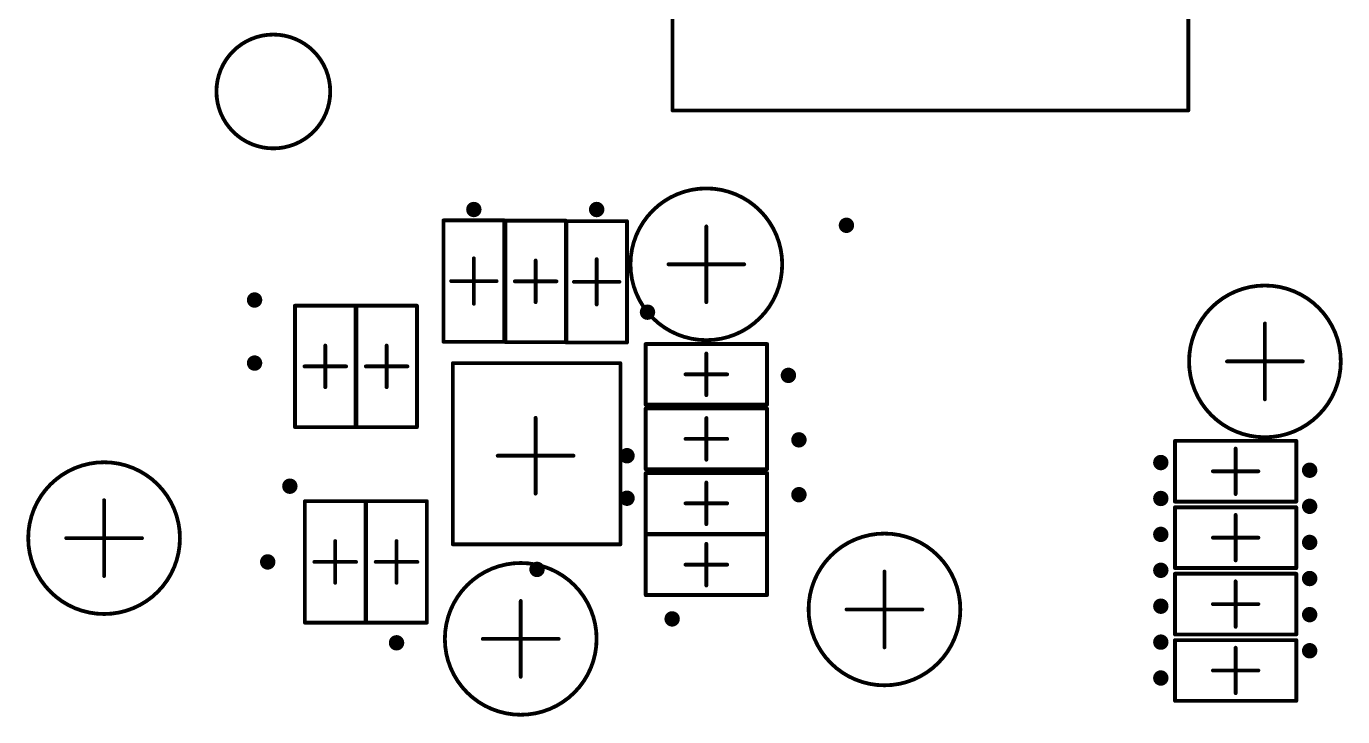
# Model space of a CAD drawing. Header units: inches. Extents: x -0.46 to 4.93, y -0.49 to 6.86.
# Drawn here: x 3.368 to 4.051, y 4.711 to 5.07 of the extents above; entities that cross this region are included whole.
import ezdxf

# ---------------------------------------------------------------- set-up
doc = ezdxf.new("R2010")
doc.units = ezdxf.units.IN
doc.header["$MEASUREMENT"] = 0
doc.layers.add('Top Courtyard', color=56, linetype='Continuous')
doc.layers.add('Via Holes', color=16, linetype='Continuous')

# ---------------------------------------------------------------- blocks, each defined once
blk = doc.blocks.new('TP_1___5')
at = {"layer": 'Top Courtyard'}
for points in [[(0.02953, 0, 0.00197, 0.00197, 1), (-0.02953, 0, 0.00197, 0.00197, 1)], [(-0.03002, 0, 0.000984, 0.000984, 1), (-0.02904, 0, 0.000984, 0.000984, 1)], [(0.02904, 0, 0.000984, 0.000984, 1), (0.03002, 0, 0.000984, 0.000984, 1)]]:
    blk.add_lwpolyline(points, format="xyseb", close=True, dxfattribs=at)
blk = doc.blocks.new('RESC0402_1005__L_438')
at = {"layer": 'Top Courtyard'}
for points in [[(-0.0315, 0.01575, 0.00197, 0.00197, 0), (0.0315, 0.01575, 0.00197, 0.00197, 0)], [(-0.0315, -0.01575, 0.00197, 0.00197, 0), (-0.0315, 0.01575, 0.00197, 0.00197, 0)], [(0.0315, -0.01575, 0.00197, 0.00197, 0), (0.0315, 0.01575, 0.00197, 0.00197, 0)], [(0, -0.01083, 0.00197, 0.00197, 0), (0, 0.01083, 0.00197, 0.00197, 0)], [(-0.01083, 0, 0.00197, 0.00197, 0), (0.01083, 0, 0.00197, 0.00197, 0)], [(-0.0315, -0.01575, 0.00197, 0.00197, 0), (0.0315, -0.01575, 0.00197, 0.00197, 0)]]:
    blk.add_lwpolyline(points, format="xyseb", dxfattribs=at)
for points in [[(-0.03199, 0.01575, 0.000984, 0.000984, 1), (-0.031, 0.01575, 0.000984, 0.000984, 1)], [(-0.03199, 0.01575, 0.000984, 0.000984, 1), (-0.031, 0.01575, 0.000984, 0.000984, 1)], [(0.031, 0.01575, 0.000984, 0.000984, 1), (0.03199, 0.01575, 0.000984, 0.000984, 1)], [(0.031, 0.01575, 0.000984, 0.000984, 1), (0.03199, 0.01575, 0.000984, 0.000984, 1)], [(-0.00049, 0.01083, 0.000984, 0.000984, 1), (0.00049, 0.01083, 0.000984, 0.000984, 1)], [(-0.01132, 0, 0.000984, 0.000984, 1), (-0.01033, 0, 0.000984, 0.000984, 1)], [(0.01034, 0, 0.000984, 0.000984, 1), (0.01132, 0, 0.000984, 0.000984, 1)], [(-0.00049, -0.01083, 0.000984, 0.000984, 1), (0.00049, -0.01083, 0.000984, 0.000984, 1)], [(-0.03199, -0.01575, 0.000984, 0.000984, 1), (-0.031, -0.01575, 0.000984, 0.000984, 1)], [(-0.03199, -0.01575, 0.000984, 0.000984, 1), (-0.031, -0.01575, 0.000984, 0.000984, 1)], [(0.031, -0.01575, 0.000984, 0.000984, 1), (0.03199, -0.01575, 0.000984, 0.000984, 1)], [(0.031, -0.01575, 0.000984, 0.000984, 1), (0.03199, -0.01575, 0.000984, 0.000984, 1)]]:
    blk.add_lwpolyline(points, format="xyseb", close=True, dxfattribs=at)
blk = doc.blocks.new('QFN40P170X200X50_12N_554')
at = {"layer": 'Top Courtyard'}
for points in [[(-0.043, 0.048, 0.00197, 0.00197, 0), (0.044, 0.048, 0.00197, 0.00197, 0)], [(-0.043, -0.046, 0.00197, 0.00197, 0), (-0.043, 0.048, 0.00197, 0.00197, 0)], [(0.044, -0.046, 0.00197, 0.00197, 0), (0.044, 0.048, 0.00197, 0.00197, 0)], [(0, -0.01969, 0.00197, 0.00197, 0), (0, 0.01969, 0.00197, 0.00197, 0)], [(-0.01969, 0, 0.00197, 0.00197, 0), (0.01969, 0, 0.00197, 0.00197, 0)], [(-0.043, -0.046, 0.00197, 0.00197, 0), (0.044, -0.046, 0.00197, 0.00197, 0)]]:
    blk.add_lwpolyline(points, format="xyseb", dxfattribs=at)
for points in [[(-0.04349, 0.048, 0.000984, 0.000984, 1), (-0.04251, 0.048, 0.000984, 0.000984, 1)], [(-0.04349, 0.048, 0.000984, 0.000984, 1), (-0.04251, 0.048, 0.000984, 0.000984, 1)], [(0.04351, 0.048, 0.000984, 0.000984, 1), (0.04449, 0.048, 0.000984, 0.000984, 1)], [(0.04351, 0.048, 0.000984, 0.000984, 1), (0.04449, 0.048, 0.000984, 0.000984, 1)], [(-0.00049, 0.01969, 0.000984, 0.000984, 1), (0.00049, 0.01969, 0.000984, 0.000984, 1)], [(-0.02018, 0, 0.000984, 0.000984, 1), (-0.01919, 0, 0.000984, 0.000984, 1)], [(0.01919, 0, 0.000984, 0.000984, 1), (0.02018, 0, 0.000984, 0.000984, 1)], [(-0.00049, -0.01969, 0.000984, 0.000984, 1), (0.00049, -0.01969, 0.000984, 0.000984, 1)], [(-0.04349, -0.046, 0.000984, 0.000984, 1), (-0.04251, -0.046, 0.000984, 0.000984, 1)], [(-0.04349, -0.046, 0.000984, 0.000984, 1), (-0.04251, -0.046, 0.000984, 0.000984, 1)], [(0.04351, -0.046, 0.000984, 0.000984, 1), (0.04449, -0.046, 0.000984, 0.000984, 1)], [(0.04351, -0.046, 0.000984, 0.000984, 1), (0.04449, -0.046, 0.000984, 0.000984, 1)]]:
    blk.add_lwpolyline(points, format="xyseb", close=True, dxfattribs=at)
blk = doc.blocks.new('TP100_200_NS_577')
at = {"layer": 'Top Courtyard'}
for points in [[(0.03937, 0, 0.00197, 0.00197, 1), (-0.03937, 0, 0.00197, 0.00197, 1)], [(-0.00049, 0.01968, 0.000984, 0.000984, 1), (0.00049, 0.01968, 0.000984, 0.000984, 1)], [(-0.03986, 0, 0.000984, 0.000984, 1), (-0.03888, 0, 0.000984, 0.000984, 1)], [(-0.02018, 0, 0.000984, 0.000984, 1), (-0.01919, 0, 0.000984, 0.000984, 1)], [(0.01919, 0, 0.000984, 0.000984, 1), (0.02018, 0, 0.000984, 0.000984, 1)], [(0.03888, 0, 0.000984, 0.000984, 1), (0.03986, 0, 0.000984, 0.000984, 1)], [(-0.00049, -0.01969, 0.000984, 0.000984, 1), (0.00049, -0.01969, 0.000984, 0.000984, 1)]]:
    blk.add_lwpolyline(points, format="xyseb", close=True, dxfattribs=at)
for points in [[(0, -0.01969, 0.00197, 0.00197, 0), (0, 0.01968, 0.00197, 0.00197, 0)], [(-0.01969, 0, 0.00197, 0.00197, 0), (0.01968, 0, 0.00197, 0.00197, 0)]]:
    blk.add_lwpolyline(points, format="xyseb", dxfattribs=at)
blk = doc.blocks.new('TP100_200_NS_585')
at = {"layer": 'Top Courtyard'}
for points in [[(0.03937, 0, 0.00197, 0.00197, 1), (-0.03937, 0, 0.00197, 0.00197, 1)], [(-0.00049, 0.01968, 0.000984, 0.000984, 1), (0.00049, 0.01968, 0.000984, 0.000984, 1)], [(-0.03986, 0, 0.000984, 0.000984, 1), (-0.03888, 0, 0.000984, 0.000984, 1)], [(-0.02018, 0, 0.000984, 0.000984, 1), (-0.01919, 0, 0.000984, 0.000984, 1)], [(0.01919, 0, 0.000984, 0.000984, 1), (0.02018, 0, 0.000984, 0.000984, 1)], [(0.03888, 0, 0.000984, 0.000984, 1), (0.03986, 0, 0.000984, 0.000984, 1)], [(-0.00049, -0.01969, 0.000984, 0.000984, 1), (0.00049, -0.01969, 0.000984, 0.000984, 1)]]:
    blk.add_lwpolyline(points, format="xyseb", close=True, dxfattribs=at)
for points in [[(0, -0.01969, 0.00197, 0.00197, 0), (0, 0.01968, 0.00197, 0.00197, 0)], [(-0.01969, 0, 0.00197, 0.00197, 0), (0.01968, 0, 0.00197, 0.00197, 0)]]:
    blk.add_lwpolyline(points, format="xyseb", dxfattribs=at)
blk = doc.blocks.new('TP100_200_NS_586')
at = {"layer": 'Top Courtyard'}
for points in [[(0.03937, 0, 0.00197, 0.00197, 1), (-0.03937, 0, 0.00197, 0.00197, 1)], [(-0.00049, 0.01969, 0.000984, 0.000984, 1), (0.00049, 0.01969, 0.000984, 0.000984, 1)], [(-0.03986, 0, 0.000984, 0.000984, 1), (-0.03888, 0, 0.000984, 0.000984, 1)], [(-0.02018, 0, 0.000984, 0.000984, 1), (-0.01919, 0, 0.000984, 0.000984, 1)], [(0.01919, 0, 0.000984, 0.000984, 1), (0.02018, 0, 0.000984, 0.000984, 1)], [(0.03888, 0, 0.000984, 0.000984, 1), (0.03986, 0, 0.000984, 0.000984, 1)], [(-0.00049, -0.01968, 0.000984, 0.000984, 1), (0.00049, -0.01968, 0.000984, 0.000984, 1)]]:
    blk.add_lwpolyline(points, format="xyseb", close=True, dxfattribs=at)
for points in [[(0, -0.01968, 0.00197, 0.00197, 0), (0, 0.01969, 0.00197, 0.00197, 0)], [(-0.01969, 0, 0.00197, 0.00197, 0), (0.01968, 0, 0.00197, 0.00197, 0)]]:
    blk.add_lwpolyline(points, format="xyseb", dxfattribs=at)
blk = doc.blocks.new('TP100_200_NS_587')
at = {"layer": 'Top Courtyard'}
for points in [[(0.03937, 0, 0.00197, 0.00197, 1), (-0.03937, 0, 0.00197, 0.00197, 1)], [(-0.00049, 0.01969, 0.000984, 0.000984, 1), (0.00049, 0.01969, 0.000984, 0.000984, 1)], [(-0.03986, 0, 0.000984, 0.000984, 1), (-0.03888, 0, 0.000984, 0.000984, 1)], [(-0.02018, 0, 0.000984, 0.000984, 1), (-0.01919, 0, 0.000984, 0.000984, 1)], [(0.01919, 0, 0.000984, 0.000984, 1), (0.02018, 0, 0.000984, 0.000984, 1)], [(0.03888, 0, 0.000984, 0.000984, 1), (0.03986, 0, 0.000984, 0.000984, 1)], [(-0.00049, -0.01968, 0.000984, 0.000984, 1), (0.00049, -0.01968, 0.000984, 0.000984, 1)]]:
    blk.add_lwpolyline(points, format="xyseb", close=True, dxfattribs=at)
for points in [[(0, -0.01968, 0.00197, 0.00197, 0), (0, 0.01969, 0.00197, 0.00197, 0)], [(-0.01969, 0, 0.00197, 0.00197, 0), (0.01968, 0, 0.00197, 0.00197, 0)]]:
    blk.add_lwpolyline(points, format="xyseb", dxfattribs=at)
blk = doc.blocks.new('TP100_200_NS_588')
at = {"layer": 'Top Courtyard'}
for points in [[(0.03937, 0, 0.00197, 0.00197, 1), (-0.03937, 0, 0.00197, 0.00197, 1)], [(-0.00049, 0.01968, 0.000984, 0.000984, 1), (0.00049, 0.01968, 0.000984, 0.000984, 1)], [(-0.03986, 0, 0.000984, 0.000984, 1), (-0.03888, 0, 0.000984, 0.000984, 1)], [(-0.02018, 0, 0.000984, 0.000984, 1), (-0.01919, 0, 0.000984, 0.000984, 1)], [(0.01919, 0, 0.000984, 0.000984, 1), (0.02018, 0, 0.000984, 0.000984, 1)], [(0.03888, 0, 0.000984, 0.000984, 1), (0.03986, 0, 0.000984, 0.000984, 1)], [(-0.00049, -0.01969, 0.000984, 0.000984, 1), (0.00049, -0.01969, 0.000984, 0.000984, 1)]]:
    blk.add_lwpolyline(points, format="xyseb", close=True, dxfattribs=at)
for points in [[(0, -0.01969, 0.00197, 0.00197, 0), (0, 0.01968, 0.00197, 0.00197, 0)], [(-0.01969, 0, 0.00197, 0.00197, 0), (0.01968, 0, 0.00197, 0.00197, 0)]]:
    blk.add_lwpolyline(points, format="xyseb", dxfattribs=at)
blk = doc.blocks.new('RESC0402_1005__L_664')
at = {"layer": 'Top Courtyard'}
for points in [[(0.0315, 0.01575, 0.00197, 0.00197, 0), (-0.0315, 0.01575, 0.00197, 0.00197, 0)], [(-0.0315, -0.01575, 0.00197, 0.00197, 0), (-0.0315, 0.01575, 0.00197, 0.00197, 0)], [(0.0315, -0.01575, 0.00197, 0.00197, 0), (0.0315, 0.01575, 0.00197, 0.00197, 0)], [(0, -0.01083, 0.00197, 0.00197, 0), (0, 0.01083, 0.00197, 0.00197, 0)], [(0.01083, 0, 0.00197, 0.00197, 0), (-0.01083, 0, 0.00197, 0.00197, 0)], [(0.0315, -0.01575, 0.00197, 0.00197, 0), (-0.0315, -0.01575, 0.00197, 0.00197, 0)]]:
    blk.add_lwpolyline(points, format="xyseb", dxfattribs=at)
for points in [[(-0.03199, 0.01575, 0.000984, 0.000984, 1), (-0.031, 0.01575, 0.000984, 0.000984, 1)], [(-0.03199, 0.01575, 0.000984, 0.000984, 1), (-0.031, 0.01575, 0.000984, 0.000984, 1)], [(0.031, 0.01575, 0.000984, 0.000984, 1), (0.03199, 0.01575, 0.000984, 0.000984, 1)], [(0.031, 0.01575, 0.000984, 0.000984, 1), (0.03199, 0.01575, 0.000984, 0.000984, 1)], [(-0.00049, 0.01083, 0.000984, 0.000984, 1), (0.00049, 0.01083, 0.000984, 0.000984, 1)], [(-0.01132, 0, 0.000984, 0.000984, 1), (-0.01033, 0, 0.000984, 0.000984, 1)], [(0.01034, 0, 0.000984, 0.000984, 1), (0.01132, 0, 0.000984, 0.000984, 1)], [(-0.00049, -0.01083, 0.000984, 0.000984, 1), (0.00049, -0.01083, 0.000984, 0.000984, 1)], [(-0.03199, -0.01575, 0.000984, 0.000984, 1), (-0.031, -0.01575, 0.000984, 0.000984, 1)], [(-0.03199, -0.01575, 0.000984, 0.000984, 1), (-0.031, -0.01575, 0.000984, 0.000984, 1)], [(0.031, -0.01575, 0.000984, 0.000984, 1), (0.03199, -0.01575, 0.000984, 0.000984, 1)], [(0.031, -0.01575, 0.000984, 0.000984, 1), (0.03199, -0.01575, 0.000984, 0.000984, 1)]]:
    blk.add_lwpolyline(points, format="xyseb", close=True, dxfattribs=at)
blk = doc.blocks.new('RESC0402_1005__L_670')
at = {"layer": 'Top Courtyard'}
for points in [[(-0.0315, 0.01575, 0.00197, 0.00197, 0), (0.0315, 0.01575, 0.00197, 0.00197, 0)], [(-0.0315, -0.01575, 0.00197, 0.00197, 0), (-0.0315, 0.01575, 0.00197, 0.00197, 0)], [(0.0315, -0.01575, 0.00197, 0.00197, 0), (0.0315, 0.01575, 0.00197, 0.00197, 0)], [(0, -0.01083, 0.00197, 0.00197, 0), (0, 0.01083, 0.00197, 0.00197, 0)], [(-0.01083, 0, 0.00197, 0.00197, 0), (0.01083, 0, 0.00197, 0.00197, 0)], [(-0.0315, -0.01575, 0.00197, 0.00197, 0), (0.0315, -0.01575, 0.00197, 0.00197, 0)]]:
    blk.add_lwpolyline(points, format="xyseb", dxfattribs=at)
for points in [[(-0.03199, 0.01575, 0.000984, 0.000984, 1), (-0.031, 0.01575, 0.000984, 0.000984, 1)], [(-0.03199, 0.01575, 0.000984, 0.000984, 1), (-0.031, 0.01575, 0.000984, 0.000984, 1)], [(0.031, 0.01575, 0.000984, 0.000984, 1), (0.03199, 0.01575, 0.000984, 0.000984, 1)], [(0.031, 0.01575, 0.000984, 0.000984, 1), (0.03199, 0.01575, 0.000984, 0.000984, 1)], [(-0.00049, 0.01083, 0.000984, 0.000984, 1), (0.00049, 0.01083, 0.000984, 0.000984, 1)], [(-0.01132, 0, 0.000984, 0.000984, 1), (-0.01033, 0, 0.000984, 0.000984, 1)], [(0.01034, 0, 0.000984, 0.000984, 1), (0.01132, 0, 0.000984, 0.000984, 1)], [(-0.00049, -0.01083, 0.000984, 0.000984, 1), (0.00049, -0.01083, 0.000984, 0.000984, 1)], [(-0.03199, -0.01575, 0.000984, 0.000984, 1), (-0.031, -0.01575, 0.000984, 0.000984, 1)], [(-0.03199, -0.01575, 0.000984, 0.000984, 1), (-0.031, -0.01575, 0.000984, 0.000984, 1)], [(0.031, -0.01575, 0.000984, 0.000984, 1), (0.03199, -0.01575, 0.000984, 0.000984, 1)], [(0.031, -0.01575, 0.000984, 0.000984, 1), (0.03199, -0.01575, 0.000984, 0.000984, 1)]]:
    blk.add_lwpolyline(points, format="xyseb", close=True, dxfattribs=at)
blk = doc.blocks.new('RESC0402_1005__L_671')
at = {"layer": 'Top Courtyard'}
for points in [[(-0.0315, 0.01575, 0.00197, 0.00197, 0), (0.0315, 0.01575, 0.00197, 0.00197, 0)], [(-0.0315, -0.01575, 0.00197, 0.00197, 0), (-0.0315, 0.01575, 0.00197, 0.00197, 0)], [(0.0315, -0.01575, 0.00197, 0.00197, 0), (0.0315, 0.01575, 0.00197, 0.00197, 0)], [(0, -0.01083, 0.00197, 0.00197, 0), (0, 0.01083, 0.00197, 0.00197, 0)], [(-0.01083, 0, 0.00197, 0.00197, 0), (0.01083, 0, 0.00197, 0.00197, 0)], [(-0.0315, -0.01575, 0.00197, 0.00197, 0), (0.0315, -0.01575, 0.00197, 0.00197, 0)]]:
    blk.add_lwpolyline(points, format="xyseb", dxfattribs=at)
for points in [[(-0.03199, 0.01575, 0.000984, 0.000984, 1), (-0.031, 0.01575, 0.000984, 0.000984, 1)], [(-0.03199, 0.01575, 0.000984, 0.000984, 1), (-0.031, 0.01575, 0.000984, 0.000984, 1)], [(0.031, 0.01575, 0.000984, 0.000984, 1), (0.03199, 0.01575, 0.000984, 0.000984, 1)], [(0.031, 0.01575, 0.000984, 0.000984, 1), (0.03199, 0.01575, 0.000984, 0.000984, 1)], [(-0.00049, 0.01083, 0.000984, 0.000984, 1), (0.00049, 0.01083, 0.000984, 0.000984, 1)], [(-0.01132, 0, 0.000984, 0.000984, 1), (-0.01034, 0, 0.000984, 0.000984, 1)], [(0.01033, 0, 0.000984, 0.000984, 1), (0.01132, 0, 0.000984, 0.000984, 1)], [(-0.00049, -0.01083, 0.000984, 0.000984, 1), (0.00049, -0.01083, 0.000984, 0.000984, 1)], [(-0.03199, -0.01575, 0.000984, 0.000984, 1), (-0.031, -0.01575, 0.000984, 0.000984, 1)], [(-0.03199, -0.01575, 0.000984, 0.000984, 1), (-0.031, -0.01575, 0.000984, 0.000984, 1)], [(0.031, -0.01575, 0.000984, 0.000984, 1), (0.03199, -0.01575, 0.000984, 0.000984, 1)], [(0.031, -0.01575, 0.000984, 0.000984, 1), (0.03199, -0.01575, 0.000984, 0.000984, 1)]]:
    blk.add_lwpolyline(points, format="xyseb", close=True, dxfattribs=at)
blk = doc.blocks.new('RESC0402_1005__L_672')
at = {"layer": 'Top Courtyard'}
for points in [[(-0.0315, 0.01575, 0.00197, 0.00197, 0), (0.0315, 0.01575, 0.00197, 0.00197, 0)], [(-0.0315, -0.01575, 0.00197, 0.00197, 0), (-0.0315, 0.01575, 0.00197, 0.00197, 0)], [(0.0315, -0.01575, 0.00197, 0.00197, 0), (0.0315, 0.01575, 0.00197, 0.00197, 0)], [(0, -0.01083, 0.00197, 0.00197, 0), (0, 0.01083, 0.00197, 0.00197, 0)], [(-0.01083, 0, 0.00197, 0.00197, 0), (0.01083, 0, 0.00197, 0.00197, 0)], [(-0.0315, -0.01575, 0.00197, 0.00197, 0), (0.0315, -0.01575, 0.00197, 0.00197, 0)]]:
    blk.add_lwpolyline(points, format="xyseb", dxfattribs=at)
for points in [[(-0.03199, 0.01575, 0.000984, 0.000984, 1), (-0.031, 0.01575, 0.000984, 0.000984, 1)], [(-0.03199, 0.01575, 0.000984, 0.000984, 1), (-0.031, 0.01575, 0.000984, 0.000984, 1)], [(0.031, 0.01575, 0.000984, 0.000984, 1), (0.03199, 0.01575, 0.000984, 0.000984, 1)], [(0.031, 0.01575, 0.000984, 0.000984, 1), (0.03199, 0.01575, 0.000984, 0.000984, 1)], [(-0.00049, 0.01083, 0.000984, 0.000984, 1), (0.00049, 0.01083, 0.000984, 0.000984, 1)], [(-0.01132, 0, 0.000984, 0.000984, 1), (-0.01033, 0, 0.000984, 0.000984, 1)], [(0.01034, 0, 0.000984, 0.000984, 1), (0.01132, 0, 0.000984, 0.000984, 1)], [(-0.00049, -0.01083, 0.000984, 0.000984, 1), (0.00049, -0.01083, 0.000984, 0.000984, 1)], [(-0.03199, -0.01575, 0.000984, 0.000984, 1), (-0.031, -0.01575, 0.000984, 0.000984, 1)], [(-0.03199, -0.01575, 0.000984, 0.000984, 1), (-0.031, -0.01575, 0.000984, 0.000984, 1)], [(0.031, -0.01575, 0.000984, 0.000984, 1), (0.03199, -0.01575, 0.000984, 0.000984, 1)], [(0.031, -0.01575, 0.000984, 0.000984, 1), (0.03199, -0.01575, 0.000984, 0.000984, 1)]]:
    blk.add_lwpolyline(points, format="xyseb", close=True, dxfattribs=at)
blk = doc.blocks.new('RESC0402_1005__L_673')
at = {"layer": 'Top Courtyard'}
for points in [[(-0.0315, 0.01575, 0.00197, 0.00197, 0), (0.0315, 0.01575, 0.00197, 0.00197, 0)], [(-0.0315, 0.01575, 0.00197, 0.00197, 0), (-0.0315, -0.01575, 0.00197, 0.00197, 0)], [(0.0315, 0.01575, 0.00197, 0.00197, 0), (0.0315, -0.01575, 0.00197, 0.00197, 0)], [(0, 0.01083, 0.00197, 0.00197, 0), (0, -0.01083, 0.00197, 0.00197, 0)], [(-0.01083, 0, 0.00197, 0.00197, 0), (0.01083, 0, 0.00197, 0.00197, 0)], [(-0.0315, -0.01575, 0.00197, 0.00197, 0), (0.0315, -0.01575, 0.00197, 0.00197, 0)]]:
    blk.add_lwpolyline(points, format="xyseb", dxfattribs=at)
for points in [[(-0.03199, 0.01575, 0.000984, 0.000984, 1), (-0.031, 0.01575, 0.000984, 0.000984, 1)], [(-0.03199, 0.01575, 0.000984, 0.000984, 1), (-0.031, 0.01575, 0.000984, 0.000984, 1)], [(0.031, 0.01575, 0.000984, 0.000984, 1), (0.03199, 0.01575, 0.000984, 0.000984, 1)], [(0.031, 0.01575, 0.000984, 0.000984, 1), (0.03199, 0.01575, 0.000984, 0.000984, 1)], [(-0.00049, 0.01083, 0.000984, 0.000984, 1), (0.00049, 0.01083, 0.000984, 0.000984, 1)], [(-0.01132, 0, 0.000984, 0.000984, 1), (-0.01033, 0, 0.000984, 0.000984, 1)], [(0.01034, 0, 0.000984, 0.000984, 1), (0.01132, 0, 0.000984, 0.000984, 1)], [(-0.00049, -0.01083, 0.000984, 0.000984, 1), (0.00049, -0.01083, 0.000984, 0.000984, 1)], [(-0.03199, -0.01575, 0.000984, 0.000984, 1), (-0.031, -0.01575, 0.000984, 0.000984, 1)], [(-0.03199, -0.01575, 0.000984, 0.000984, 1), (-0.031, -0.01575, 0.000984, 0.000984, 1)], [(0.031, -0.01575, 0.000984, 0.000984, 1), (0.03199, -0.01575, 0.000984, 0.000984, 1)], [(0.031, -0.01575, 0.000984, 0.000984, 1), (0.03199, -0.01575, 0.000984, 0.000984, 1)]]:
    blk.add_lwpolyline(points, format="xyseb", close=True, dxfattribs=at)
blk = doc.blocks.new('RESC0402_1005__L_674')
at = {"layer": 'Top Courtyard'}
for points in [[(0.0315, 0.01575, 0.00197, 0.00197, 0), (-0.0315, 0.01575, 0.00197, 0.00197, 0)], [(-0.0315, 0.01575, 0.00197, 0.00197, 0), (-0.0315, -0.01575, 0.00197, 0.00197, 0)], [(0.0315, 0.01575, 0.00197, 0.00197, 0), (0.0315, -0.01575, 0.00197, 0.00197, 0)], [(0, 0.01083, 0.00197, 0.00197, 0), (0, -0.01083, 0.00197, 0.00197, 0)], [(-0.01083, 0, 0.00197, 0.00197, 0), (0.01083, 0, 0.00197, 0.00197, 0)], [(-0.0315, -0.01575, 0.00197, 0.00197, 0), (0.0315, -0.01575, 0.00197, 0.00197, 0)]]:
    blk.add_lwpolyline(points, format="xyseb", dxfattribs=at)
for points in [[(-0.03199, 0.01575, 0.000984, 0.000984, 1), (-0.031, 0.01575, 0.000984, 0.000984, 1)], [(-0.03199, 0.01575, 0.000984, 0.000984, 1), (-0.031, 0.01575, 0.000984, 0.000984, 1)], [(0.031, 0.01575, 0.000984, 0.000984, 1), (0.03199, 0.01575, 0.000984, 0.000984, 1)], [(0.031, 0.01575, 0.000984, 0.000984, 1), (0.03199, 0.01575, 0.000984, 0.000984, 1)], [(-0.00049, 0.01083, 0.000984, 0.000984, 1), (0.00049, 0.01083, 0.000984, 0.000984, 1)], [(-0.01132, 0, 0.000984, 0.000984, 1), (-0.01033, 0, 0.000984, 0.000984, 1)], [(0.01034, 0, 0.000984, 0.000984, 1), (0.01132, 0, 0.000984, 0.000984, 1)], [(-0.00049, -0.01083, 0.000984, 0.000984, 1), (0.00049, -0.01083, 0.000984, 0.000984, 1)], [(-0.03199, -0.01575, 0.000984, 0.000984, 1), (-0.031, -0.01575, 0.000984, 0.000984, 1)], [(-0.03199, -0.01575, 0.000984, 0.000984, 1), (-0.031, -0.01575, 0.000984, 0.000984, 1)], [(0.031, -0.01575, 0.000984, 0.000984, 1), (0.03199, -0.01575, 0.000984, 0.000984, 1)], [(0.031, -0.01575, 0.000984, 0.000984, 1), (0.03199, -0.01575, 0.000984, 0.000984, 1)]]:
    blk.add_lwpolyline(points, format="xyseb", close=True, dxfattribs=at)
blk = doc.blocks.new('RESC0402_1005__L_675')
at = {"layer": 'Top Courtyard'}
for points in [[(0.0315, 0.01575, 0.00197, 0.00197, 0), (-0.0315, 0.01575, 0.00197, 0.00197, 0)], [(-0.0315, -0.01575, 0.00197, 0.00197, 0), (-0.0315, 0.01575, 0.00197, 0.00197, 0)], [(0.0315, -0.01575, 0.00197, 0.00197, 0), (0.0315, 0.01575, 0.00197, 0.00197, 0)], [(0, -0.01083, 0.00197, 0.00197, 0), (0, 0.01083, 0.00197, 0.00197, 0)], [(0.01083, 0, 0.00197, 0.00197, 0), (-0.01083, 0, 0.00197, 0.00197, 0)], [(0.0315, -0.01575, 0.00197, 0.00197, 0), (-0.0315, -0.01575, 0.00197, 0.00197, 0)]]:
    blk.add_lwpolyline(points, format="xyseb", dxfattribs=at)
for points in [[(-0.03199, 0.01575, 0.000984, 0.000984, 1), (-0.031, 0.01575, 0.000984, 0.000984, 1)], [(-0.03199, 0.01575, 0.000984, 0.000984, 1), (-0.031, 0.01575, 0.000984, 0.000984, 1)], [(0.031, 0.01575, 0.000984, 0.000984, 1), (0.03199, 0.01575, 0.000984, 0.000984, 1)], [(0.031, 0.01575, 0.000984, 0.000984, 1), (0.03199, 0.01575, 0.000984, 0.000984, 1)], [(-0.00049, 0.01083, 0.000984, 0.000984, 1), (0.00049, 0.01083, 0.000984, 0.000984, 1)], [(-0.01132, 0, 0.000984, 0.000984, 1), (-0.01034, 0, 0.000984, 0.000984, 1)], [(0.01033, 0, 0.000984, 0.000984, 1), (0.01132, 0, 0.000984, 0.000984, 1)], [(-0.00049, -0.01083, 0.000984, 0.000984, 1), (0.00049, -0.01083, 0.000984, 0.000984, 1)], [(-0.03199, -0.01575, 0.000984, 0.000984, 1), (-0.031, -0.01575, 0.000984, 0.000984, 1)], [(-0.03199, -0.01575, 0.000984, 0.000984, 1), (-0.031, -0.01575, 0.000984, 0.000984, 1)], [(0.031, -0.01575, 0.000984, 0.000984, 1), (0.03199, -0.01575, 0.000984, 0.000984, 1)], [(0.031, -0.01575, 0.000984, 0.000984, 1), (0.03199, -0.01575, 0.000984, 0.000984, 1)]]:
    blk.add_lwpolyline(points, format="xyseb", close=True, dxfattribs=at)
blk = doc.blocks.new('RESC0402_1005__L_676')
at = {"layer": 'Top Courtyard'}
for points in [[(0.0315, 0.01575, 0.00197, 0.00197, 0), (-0.0315, 0.01575, 0.00197, 0.00197, 0)], [(-0.0315, -0.01575, 0.00197, 0.00197, 0), (-0.0315, 0.01575, 0.00197, 0.00197, 0)], [(0.0315, -0.01575, 0.00197, 0.00197, 0), (0.0315, 0.01575, 0.00197, 0.00197, 0)], [(0, -0.01083, 0.00197, 0.00197, 0), (0, 0.01083, 0.00197, 0.00197, 0)], [(0.01083, 0, 0.00197, 0.00197, 0), (-0.01083, 0, 0.00197, 0.00197, 0)], [(-0.0315, -0.01575, 0.00197, 0.00197, 0), (0.0315, -0.01575, 0.00197, 0.00197, 0)]]:
    blk.add_lwpolyline(points, format="xyseb", dxfattribs=at)
for points in [[(-0.03199, 0.01575, 0.000984, 0.000984, 1), (-0.031, 0.01575, 0.000984, 0.000984, 1)], [(-0.03199, 0.01575, 0.000984, 0.000984, 1), (-0.031, 0.01575, 0.000984, 0.000984, 1)], [(0.031, 0.01575, 0.000984, 0.000984, 1), (0.03199, 0.01575, 0.000984, 0.000984, 1)], [(0.031, 0.01575, 0.000984, 0.000984, 1), (0.03199, 0.01575, 0.000984, 0.000984, 1)], [(-0.00049, 0.01083, 0.000984, 0.000984, 1), (0.00049, 0.01083, 0.000984, 0.000984, 1)], [(-0.01132, 0, 0.000984, 0.000984, 1), (-0.01033, 0, 0.000984, 0.000984, 1)], [(0.01034, 0, 0.000984, 0.000984, 1), (0.01132, 0, 0.000984, 0.000984, 1)], [(-0.00049, -0.01083, 0.000984, 0.000984, 1), (0.00049, -0.01083, 0.000984, 0.000984, 1)], [(-0.03199, -0.01575, 0.000984, 0.000984, 1), (-0.031, -0.01575, 0.000984, 0.000984, 1)], [(-0.03199, -0.01575, 0.000984, 0.000984, 1), (-0.031, -0.01575, 0.000984, 0.000984, 1)], [(0.031, -0.01575, 0.000984, 0.000984, 1), (0.03199, -0.01575, 0.000984, 0.000984, 1)], [(0.031, -0.01575, 0.000984, 0.000984, 1), (0.03199, -0.01575, 0.000984, 0.000984, 1)]]:
    blk.add_lwpolyline(points, format="xyseb", close=True, dxfattribs=at)
blk = doc.blocks.new('FP_SRP6060FA_MFG_775')
at = {"layer": 'Top Courtyard'}
for points in [[(-0.1378, 0.13386, 0.00197, 0.00197, 0), (-0.1378, -0.13386, 0.00197, 0.00197, 0)], [(0.1378, 0.13386, 0.00197, 0.00197, 0), (-0.1378, 0.13386, 0.00197, 0.00197, 0)], [(0.1378, 0.13386, 0.00197, 0.00197, 0), (0.1378, -0.13386, 0.00197, 0.00197, 0)], [(0, 0.015, 0.00197, 0.00197, 0), (0, -0.015, 0.00197, 0.00197, 0)], [(-0.015, 0, 0.00197, 0.00197, 0), (0.015, 0, 0.00197, 0.00197, 0)], [(-0.1378, -0.13386, 0.00197, 0.00197, 0), (0.1378, -0.13386, 0.00197, 0.00197, 0)]]:
    blk.add_lwpolyline(points, format="xyseb", dxfattribs=at)
for points in [[(-0.13829, 0.13386, 0.000984, 0.000984, 1), (-0.1373, 0.13386, 0.000984, 0.000984, 1)], [(-0.13829, 0.13386, 0.000984, 0.000984, 1), (-0.1373, 0.13386, 0.000984, 0.000984, 1)], [(0.1373, 0.13386, 0.000984, 0.000984, 1), (0.13829, 0.13386, 0.000984, 0.000984, 1)], [(0.1373, 0.13386, 0.000984, 0.000984, 1), (0.13829, 0.13386, 0.000984, 0.000984, 1)], [(-0.00049, 0.015, 0.000984, 0.000984, 1), (0.00049, 0.015, 0.000984, 0.000984, 1)], [(-0.01549, 0, 0.000984, 0.000984, 1), (-0.01451, 0, 0.000984, 0.000984, 1)], [(0.01451, 0, 0.000984, 0.000984, 1), (0.01549, 0, 0.000984, 0.000984, 1)], [(-0.00049, -0.015, 0.000984, 0.000984, 1), (0.00049, -0.015, 0.000984, 0.000984, 1)], [(-0.13829, -0.13386, 0.000984, 0.000984, 1), (-0.1373, -0.13386, 0.000984, 0.000984, 1)], [(-0.13829, -0.13386, 0.000984, 0.000984, 1), (-0.1373, -0.13386, 0.000984, 0.000984, 1)], [(0.1373, -0.13386, 0.000984, 0.000984, 1), (0.13829, -0.13386, 0.000984, 0.000984, 1)], [(0.1373, -0.13386, 0.000984, 0.000984, 1), (0.13829, -0.13386, 0.000984, 0.000984, 1)]]:
    blk.add_lwpolyline(points, format="xyseb", close=True, dxfattribs=at)
blk = doc.blocks.new('CAPC0402_1005_70_L_886')
at = {"layer": 'Top Courtyard'}
for points in [[(0.0315, 0.01575, 0.00197, 0.00197, 0), (-0.0315, 0.01575, 0.00197, 0.00197, 0)], [(-0.0315, -0.01575, 0.00197, 0.00197, 0), (-0.0315, 0.01575, 0.00197, 0.00197, 0)], [(0.0315, -0.01575, 0.00197, 0.00197, 0), (0.0315, 0.01575, 0.00197, 0.00197, 0)], [(0, -0.01181, 0.00197, 0.00197, 0), (0, 0.01181, 0.00197, 0.00197, 0)], [(0.01181, 0, 0.00197, 0.00197, 0), (-0.01181, 0, 0.00197, 0.00197, 0)], [(0.0315, -0.01575, 0.00197, 0.00197, 0), (-0.0315, -0.01575, 0.00197, 0.00197, 0)]]:
    blk.add_lwpolyline(points, format="xyseb", dxfattribs=at)
for points in [[(-0.03199, 0.01575, 0.000984, 0.000984, 1), (-0.031, 0.01575, 0.000984, 0.000984, 1)], [(-0.03199, 0.01575, 0.000984, 0.000984, 1), (-0.031, 0.01575, 0.000984, 0.000984, 1)], [(0.031, 0.01575, 0.000984, 0.000984, 1), (0.03199, 0.01575, 0.000984, 0.000984, 1)], [(0.031, 0.01575, 0.000984, 0.000984, 1), (0.03199, 0.01575, 0.000984, 0.000984, 1)], [(-0.00049, 0.01181, 0.000984, 0.000984, 1), (0.00049, 0.01181, 0.000984, 0.000984, 1)], [(-0.0123, 0, 0.000984, 0.000984, 1), (-0.01132, 0, 0.000984, 0.000984, 1)], [(0.01132, 0, 0.000984, 0.000984, 1), (0.0123, 0, 0.000984, 0.000984, 1)], [(-0.00049, -0.01181, 0.000984, 0.000984, 1), (0.00049, -0.01181, 0.000984, 0.000984, 1)], [(-0.03199, -0.01575, 0.000984, 0.000984, 1), (-0.031, -0.01575, 0.000984, 0.000984, 1)], [(-0.03199, -0.01575, 0.000984, 0.000984, 1), (-0.031, -0.01575, 0.000984, 0.000984, 1)], [(0.031, -0.01575, 0.000984, 0.000984, 1), (0.03199, -0.01575, 0.000984, 0.000984, 1)], [(0.031, -0.01575, 0.000984, 0.000984, 1), (0.03199, -0.01575, 0.000984, 0.000984, 1)]]:
    blk.add_lwpolyline(points, format="xyseb", close=True, dxfattribs=at)
blk = doc.blocks.new('CAPC0402_1005_70_L_887')
at = {"layer": 'Top Courtyard'}
for points in [[(0.0315, 0.01575, 0.00197, 0.00197, 0), (-0.0315, 0.01575, 0.00197, 0.00197, 0)], [(-0.0315, -0.01575, 0.00197, 0.00197, 0), (-0.0315, 0.01575, 0.00197, 0.00197, 0)], [(0.0315, -0.01575, 0.00197, 0.00197, 0), (0.0315, 0.01575, 0.00197, 0.00197, 0)], [(0, -0.01181, 0.00197, 0.00197, 0), (0, 0.01181, 0.00197, 0.00197, 0)], [(0.01181, 0, 0.00197, 0.00197, 0), (-0.01181, 0, 0.00197, 0.00197, 0)], [(0.0315, -0.01575, 0.00197, 0.00197, 0), (-0.0315, -0.01575, 0.00197, 0.00197, 0)]]:
    blk.add_lwpolyline(points, format="xyseb", dxfattribs=at)
for points in [[(-0.03199, 0.01575, 0.000984, 0.000984, 1), (-0.031, 0.01575, 0.000984, 0.000984, 1)], [(-0.03199, 0.01575, 0.000984, 0.000984, 1), (-0.031, 0.01575, 0.000984, 0.000984, 1)], [(0.031, 0.01575, 0.000984, 0.000984, 1), (0.03199, 0.01575, 0.000984, 0.000984, 1)], [(0.031, 0.01575, 0.000984, 0.000984, 1), (0.03199, 0.01575, 0.000984, 0.000984, 1)], [(-0.00049, 0.01181, 0.000984, 0.000984, 1), (0.00049, 0.01181, 0.000984, 0.000984, 1)], [(-0.0123, 0, 0.000984, 0.000984, 1), (-0.01132, 0, 0.000984, 0.000984, 1)], [(0.01132, 0, 0.000984, 0.000984, 1), (0.0123, 0, 0.000984, 0.000984, 1)], [(-0.00049, -0.01181, 0.000984, 0.000984, 1), (0.00049, -0.01181, 0.000984, 0.000984, 1)], [(-0.03199, -0.01575, 0.000984, 0.000984, 1), (-0.031, -0.01575, 0.000984, 0.000984, 1)], [(-0.03199, -0.01575, 0.000984, 0.000984, 1), (-0.031, -0.01575, 0.000984, 0.000984, 1)], [(0.031, -0.01575, 0.000984, 0.000984, 1), (0.03199, -0.01575, 0.000984, 0.000984, 1)], [(0.031, -0.01575, 0.000984, 0.000984, 1), (0.03199, -0.01575, 0.000984, 0.000984, 1)]]:
    blk.add_lwpolyline(points, format="xyseb", close=True, dxfattribs=at)
blk = doc.blocks.new('CAPC0402_1005_70_L_895')
at = {"layer": 'Top Courtyard'}
for points in [[(-0.0315, -0.01575, 0.00197, 0.00197, 0), (-0.0315, 0.01575, 0.00197, 0.00197, 0)], [(-0.0315, 0.01575, 0.00197, 0.00197, 0), (0.0315, 0.01575, 0.00197, 0.00197, 0)], [(0.0315, -0.01575, 0.00197, 0.00197, 0), (0.0315, 0.01575, 0.00197, 0.00197, 0)], [(0, -0.01181, 0.00197, 0.00197, 0), (0, 0.01181, 0.00197, 0.00197, 0)], [(-0.01181, 0, 0.00197, 0.00197, 0), (0.01181, 0, 0.00197, 0.00197, 0)], [(-0.0315, -0.01575, 0.00197, 0.00197, 0), (0.0315, -0.01575, 0.00197, 0.00197, 0)]]:
    blk.add_lwpolyline(points, format="xyseb", dxfattribs=at)
for points in [[(-0.03199, 0.01575, 0.000984, 0.000984, 1), (-0.031, 0.01575, 0.000984, 0.000984, 1)], [(-0.03199, 0.01575, 0.000984, 0.000984, 1), (-0.031, 0.01575, 0.000984, 0.000984, 1)], [(0.031, 0.01575, 0.000984, 0.000984, 1), (0.03199, 0.01575, 0.000984, 0.000984, 1)], [(0.031, 0.01575, 0.000984, 0.000984, 1), (0.03199, 0.01575, 0.000984, 0.000984, 1)], [(-0.00049, 0.01181, 0.000984, 0.000984, 1), (0.00049, 0.01181, 0.000984, 0.000984, 1)], [(-0.0123, 0, 0.000984, 0.000984, 1), (-0.01132, 0, 0.000984, 0.000984, 1)], [(0.01132, 0, 0.000984, 0.000984, 1), (0.0123, 0, 0.000984, 0.000984, 1)], [(-0.00049, -0.01181, 0.000984, 0.000984, 1), (0.00049, -0.01181, 0.000984, 0.000984, 1)], [(-0.03199, -0.01575, 0.000984, 0.000984, 1), (-0.031, -0.01575, 0.000984, 0.000984, 1)], [(-0.03199, -0.01575, 0.000984, 0.000984, 1), (-0.031, -0.01575, 0.000984, 0.000984, 1)], [(0.031, -0.01575, 0.000984, 0.000984, 1), (0.03199, -0.01575, 0.000984, 0.000984, 1)], [(0.031, -0.01575, 0.000984, 0.000984, 1), (0.03199, -0.01575, 0.000984, 0.000984, 1)]]:
    blk.add_lwpolyline(points, format="xyseb", close=True, dxfattribs=at)
blk = doc.blocks.new('CAPC0402_1005_70_L_896')
at = {"layer": 'Top Courtyard'}
for points in [[(-0.0315, -0.01575, 0.00197, 0.00197, 0), (-0.0315, 0.01575, 0.00197, 0.00197, 0)], [(-0.0315, 0.01575, 0.00197, 0.00197, 0), (0.0315, 0.01575, 0.00197, 0.00197, 0)], [(0.0315, -0.01575, 0.00197, 0.00197, 0), (0.0315, 0.01575, 0.00197, 0.00197, 0)], [(0, -0.01181, 0.00197, 0.00197, 0), (0, 0.01181, 0.00197, 0.00197, 0)], [(-0.01181, 0, 0.00197, 0.00197, 0), (0.01181, 0, 0.00197, 0.00197, 0)], [(-0.0315, -0.01575, 0.00197, 0.00197, 0), (0.0315, -0.01575, 0.00197, 0.00197, 0)]]:
    blk.add_lwpolyline(points, format="xyseb", dxfattribs=at)
for points in [[(-0.03199, 0.01575, 0.000984, 0.000984, 1), (-0.031, 0.01575, 0.000984, 0.000984, 1)], [(-0.03199, 0.01575, 0.000984, 0.000984, 1), (-0.031, 0.01575, 0.000984, 0.000984, 1)], [(0.031, 0.01575, 0.000984, 0.000984, 1), (0.03199, 0.01575, 0.000984, 0.000984, 1)], [(0.031, 0.01575, 0.000984, 0.000984, 1), (0.03199, 0.01575, 0.000984, 0.000984, 1)], [(-0.00049, 0.01181, 0.000984, 0.000984, 1), (0.00049, 0.01181, 0.000984, 0.000984, 1)], [(-0.0123, 0, 0.000984, 0.000984, 1), (-0.01132, 0, 0.000984, 0.000984, 1)], [(0.01132, 0, 0.000984, 0.000984, 1), (0.0123, 0, 0.000984, 0.000984, 1)], [(-0.00049, -0.01181, 0.000984, 0.000984, 1), (0.00049, -0.01181, 0.000984, 0.000984, 1)], [(-0.03199, -0.01575, 0.000984, 0.000984, 1), (-0.031, -0.01575, 0.000984, 0.000984, 1)], [(-0.03199, -0.01575, 0.000984, 0.000984, 1), (-0.031, -0.01575, 0.000984, 0.000984, 1)], [(0.031, -0.01575, 0.000984, 0.000984, 1), (0.03199, -0.01575, 0.000984, 0.000984, 1)], [(0.031, -0.01575, 0.000984, 0.000984, 1), (0.03199, -0.01575, 0.000984, 0.000984, 1)]]:
    blk.add_lwpolyline(points, format="xyseb", close=True, dxfattribs=at)
blk = doc.blocks.new('CAPC0402_1005_60_L_897')
at = {"layer": 'Top Courtyard'}
for points in [[(-0.0315, 0.01575, 0.00197, 0.00197, 0), (0.0315, 0.01575, 0.00197, 0.00197, 0)], [(-0.0315, -0.01575, 0.00197, 0.00197, 0), (-0.0315, 0.01575, 0.00197, 0.00197, 0)], [(0.0315, -0.01575, 0.00197, 0.00197, 0), (0.0315, 0.01575, 0.00197, 0.00197, 0)], [(0, -0.01181, 0.00197, 0.00197, 0), (0, 0.01181, 0.00197, 0.00197, 0)], [(-0.01181, 0, 0.00197, 0.00197, 0), (0.01181, 0, 0.00197, 0.00197, 0)], [(-0.0315, -0.01575, 0.00197, 0.00197, 0), (0.0315, -0.01575, 0.00197, 0.00197, 0)]]:
    blk.add_lwpolyline(points, format="xyseb", dxfattribs=at)
for points in [[(-0.03199, 0.01575, 0.000984, 0.000984, 1), (-0.031, 0.01575, 0.000984, 0.000984, 1)], [(-0.03199, 0.01575, 0.000984, 0.000984, 1), (-0.031, 0.01575, 0.000984, 0.000984, 1)], [(0.031, 0.01575, 0.000984, 0.000984, 1), (0.03199, 0.01575, 0.000984, 0.000984, 1)], [(0.031, 0.01575, 0.000984, 0.000984, 1), (0.03199, 0.01575, 0.000984, 0.000984, 1)], [(-0.00049, 0.01181, 0.000984, 0.000984, 1), (0.00049, 0.01181, 0.000984, 0.000984, 1)], [(-0.0123, 0, 0.000984, 0.000984, 1), (-0.01132, 0, 0.000984, 0.000984, 1)], [(0.01132, 0, 0.000984, 0.000984, 1), (0.0123, 0, 0.000984, 0.000984, 1)], [(-0.00049, -0.01181, 0.000984, 0.000984, 1), (0.00049, -0.01181, 0.000984, 0.000984, 1)], [(-0.03199, -0.01575, 0.000984, 0.000984, 1), (-0.031, -0.01575, 0.000984, 0.000984, 1)], [(-0.03199, -0.01575, 0.000984, 0.000984, 1), (-0.031, -0.01575, 0.000984, 0.000984, 1)], [(0.031, -0.01575, 0.000984, 0.000984, 1), (0.03199, -0.01575, 0.000984, 0.000984, 1)], [(0.031, -0.01575, 0.000984, 0.000984, 1), (0.03199, -0.01575, 0.000984, 0.000984, 1)]]:
    blk.add_lwpolyline(points, format="xyseb", close=True, dxfattribs=at)
blk = doc.blocks.new('CAPC0402_1005_60_L_898')
at = {"layer": 'Top Courtyard'}
for points in [[(-0.0315, 0.01575, 0.00197, 0.00197, 0), (0.0315, 0.01575, 0.00197, 0.00197, 0)], [(-0.0315, -0.01575, 0.00197, 0.00197, 0), (-0.0315, 0.01575, 0.00197, 0.00197, 0)], [(0.0315, -0.01575, 0.00197, 0.00197, 0), (0.0315, 0.01575, 0.00197, 0.00197, 0)], [(0, -0.01181, 0.00197, 0.00197, 0), (0, 0.01181, 0.00197, 0.00197, 0)], [(-0.01181, 0, 0.00197, 0.00197, 0), (0.01181, 0, 0.00197, 0.00197, 0)], [(-0.0315, -0.01575, 0.00197, 0.00197, 0), (0.0315, -0.01575, 0.00197, 0.00197, 0)]]:
    blk.add_lwpolyline(points, format="xyseb", dxfattribs=at)
for points in [[(-0.03199, 0.01575, 0.000984, 0.000984, 1), (-0.031, 0.01575, 0.000984, 0.000984, 1)], [(-0.03199, 0.01575, 0.000984, 0.000984, 1), (-0.031, 0.01575, 0.000984, 0.000984, 1)], [(0.031, 0.01575, 0.000984, 0.000984, 1), (0.03199, 0.01575, 0.000984, 0.000984, 1)], [(0.031, 0.01575, 0.000984, 0.000984, 1), (0.03199, 0.01575, 0.000984, 0.000984, 1)], [(-0.00049, 0.01181, 0.000984, 0.000984, 1), (0.00049, 0.01181, 0.000984, 0.000984, 1)], [(-0.0123, 0, 0.000984, 0.000984, 1), (-0.01132, 0, 0.000984, 0.000984, 1)], [(0.01132, 0, 0.000984, 0.000984, 1), (0.0123, 0, 0.000984, 0.000984, 1)], [(-0.00049, -0.01181, 0.000984, 0.000984, 1), (0.00049, -0.01181, 0.000984, 0.000984, 1)], [(-0.03199, -0.01575, 0.000984, 0.000984, 1), (-0.031, -0.01575, 0.000984, 0.000984, 1)], [(-0.03199, -0.01575, 0.000984, 0.000984, 1), (-0.031, -0.01575, 0.000984, 0.000984, 1)], [(0.031, -0.01575, 0.000984, 0.000984, 1), (0.03199, -0.01575, 0.000984, 0.000984, 1)], [(0.031, -0.01575, 0.000984, 0.000984, 1), (0.03199, -0.01575, 0.000984, 0.000984, 1)]]:
    blk.add_lwpolyline(points, format="xyseb", close=True, dxfattribs=at)

msp = doc.modelspace()

# ---------------------------------------------------------------- hatches: boundary and pattern name
at = {"layer": 'Via Holes'}
h = msp.add_hatch(color=7, dxfattribs=at)
edge = h.paths.add_edge_path()
edge.add_arc((3.5999, 4.97449), 0.004, 0, 360)
h = msp.add_hatch(color=7, dxfattribs=at)
edge = h.paths.add_edge_path()
edge.add_arc((3.66364, 4.97449), 0.004, 0, 360)
h = msp.add_hatch(color=7, dxfattribs=at)
edge = h.paths.add_edge_path()
edge.add_arc((3.79327, 4.9663), 0.004, 0, 360)
h = msp.add_hatch(color=7, dxfattribs=at)
edge = h.paths.add_edge_path()
edge.add_arc((3.48609, 4.92754), 0.004, 0, 360)
h = msp.add_hatch(color=7, dxfattribs=at)
edge = h.paths.add_edge_path()
edge.add_arc((3.69002, 4.92122), 0.004, 0, 360)
h = msp.add_hatch(color=7, dxfattribs=at)
edge = h.paths.add_edge_path()
edge.add_arc((3.48609, 4.89482), 0.004, 0, 360)
h = msp.add_hatch(color=7, dxfattribs=at)
edge = h.paths.add_edge_path()
edge.add_arc((3.76315, 4.88843), 0.004, 0, 360)
h = msp.add_hatch(color=7, dxfattribs=at)
edge = h.paths.add_edge_path()
edge.add_arc((3.76861, 4.85499), 0.004, 0, 360)
h = msp.add_hatch(color=7, dxfattribs=at)
edge = h.paths.add_edge_path()
edge.add_arc((3.67939, 4.84676), 0.004, 0, 360)
h = msp.add_hatch(color=7, dxfattribs=at)
edge = h.paths.add_edge_path()
edge.add_arc((3.95642, 4.8432), 0.004, 0, 360)
h = msp.add_hatch(color=7, dxfattribs=at)
edge = h.paths.add_edge_path()
edge.add_arc((4.03367, 4.83923), 0.004, 0, 360)
h = msp.add_hatch(color=7, dxfattribs=at)
edge = h.paths.add_edge_path()
edge.add_arc((3.50441, 4.83094), 0.004, 0, 360)
h = msp.add_hatch(color=7, dxfattribs=at)
edge = h.paths.add_edge_path()
edge.add_arc((3.76861, 4.82653), 0.004, 0, 360)
h = msp.add_hatch(color=7, dxfattribs=at)
edge = h.paths.add_edge_path()
edge.add_arc((3.67939, 4.8247), 0.004, 0, 360)
h = msp.add_hatch(color=7, dxfattribs=at)
edge = h.paths.add_edge_path()
edge.add_arc((3.95642, 4.82457), 0.004, 0, 360)
h = msp.add_hatch(color=7, dxfattribs=at)
edge = h.paths.add_edge_path()
edge.add_arc((4.03367, 4.8205), 0.004, 0, 360)
h = msp.add_hatch(color=7, dxfattribs=at)
edge = h.paths.add_edge_path()
edge.add_arc((3.95642, 4.80594), 0.004, 0, 360)
h = msp.add_hatch(color=7, dxfattribs=at)
edge = h.paths.add_edge_path()
edge.add_arc((4.03367, 4.80177), 0.004, 0, 360)
h = msp.add_hatch(color=7, dxfattribs=at)
edge = h.paths.add_edge_path()
edge.add_arc((3.49292, 4.79165), 0.004, 0, 360)
h = msp.add_hatch(color=7, dxfattribs=at)
edge = h.paths.add_edge_path()
edge.add_arc((3.63268, 4.78777), 0.004, 0, 360)
h = msp.add_hatch(color=7, dxfattribs=at)
edge = h.paths.add_edge_path()
edge.add_arc((3.95642, 4.78731), 0.004, 0, 360)
h = msp.add_hatch(color=7, dxfattribs=at)
edge = h.paths.add_edge_path()
edge.add_arc((4.03367, 4.78304), 0.004, 0, 360)
h = msp.add_hatch(color=7, dxfattribs=at)
edge = h.paths.add_edge_path()
edge.add_arc((3.95642, 4.76868), 0.004, 0, 360)
h = msp.add_hatch(color=7, dxfattribs=at)
edge = h.paths.add_edge_path()
edge.add_arc((3.70281, 4.76209), 0.004, 0, 360)
h = msp.add_hatch(color=7, dxfattribs=at)
edge = h.paths.add_edge_path()
edge.add_arc((4.03367, 4.7643), 0.004, 0, 360)
h = msp.add_hatch(color=7, dxfattribs=at)
edge = h.paths.add_edge_path()
edge.add_arc((3.55978, 4.74969), 0.004, 0, 360)
h = msp.add_hatch(color=7, dxfattribs=at)
edge = h.paths.add_edge_path()
edge.add_arc((3.95642, 4.75005), 0.004, 0, 360)
h = msp.add_hatch(color=7, dxfattribs=at)
edge = h.paths.add_edge_path()
edge.add_arc((4.03367, 4.74557), 0.004, 0, 360)
h = msp.add_hatch(color=7, dxfattribs=at)
edge = h.paths.add_edge_path()
edge.add_arc((3.95642, 4.73142), 0.004, 0, 360)

# ---------------------------------------------------------------- block references
for name, p, rotation in [('FP_SRP6060FA_MFG_775', (3.83684, 5.16368), 90), ('TP_1___5', (3.49584, 5.03573), 90), ('CAPC0402_1005_70_L_887', (3.59991, 4.93736), 270), ('RESC0402_1005__L_664', (3.63196, 4.93721), 270), ('CAPC0402_1005_70_L_886', (3.66364, 4.93697), 270), ('RESC0402_1005__L_674', (3.5228, 4.8931), 90), ('RESC0402_1005__L_673', (3.55463, 4.8931), 90), ('RESC0402_1005__L_675', (3.52795, 4.79165), 270), ('RESC0402_1005__L_676', (3.55978, 4.79165), 270)]:
    msp.add_blockref(name, p, dxfattribs=dict(rotation=rotation))
for name, p in [('TP100_200_NS_586', (3.72056, 4.94607)), ('TP100_200_NS_577', (4.01045, 4.89569)), ('RESC0402_1005__L_438', (3.72056, 4.88896)), ('QFN40P170X200X50_12N_554', (3.63196, 4.84676)), ('RESC0402_1005__L_672', (3.72057, 4.85549)), ('CAPC0402_1005_60_L_898', (3.99525, 4.83868)), ('TP100_200_NS_587', (3.408, 4.804)), ('RESC0402_1005__L_671', (3.72057, 4.82203)), ('CAPC0402_1005_60_L_897', (3.99525, 4.80423)), ('RESC0402_1005__L_670', (3.72057, 4.79023)), ('TP100_200_NS_588', (3.813, 4.767)), ('TP100_200_NS_585', (3.62423, 4.75173)), ('CAPC0402_1005_70_L_896', (3.99525, 4.76978)), ('CAPC0402_1005_70_L_895', (3.99525, 4.73534))]:
    msp.add_blockref(name, p)

doc.saveas('drawing.dxf')
